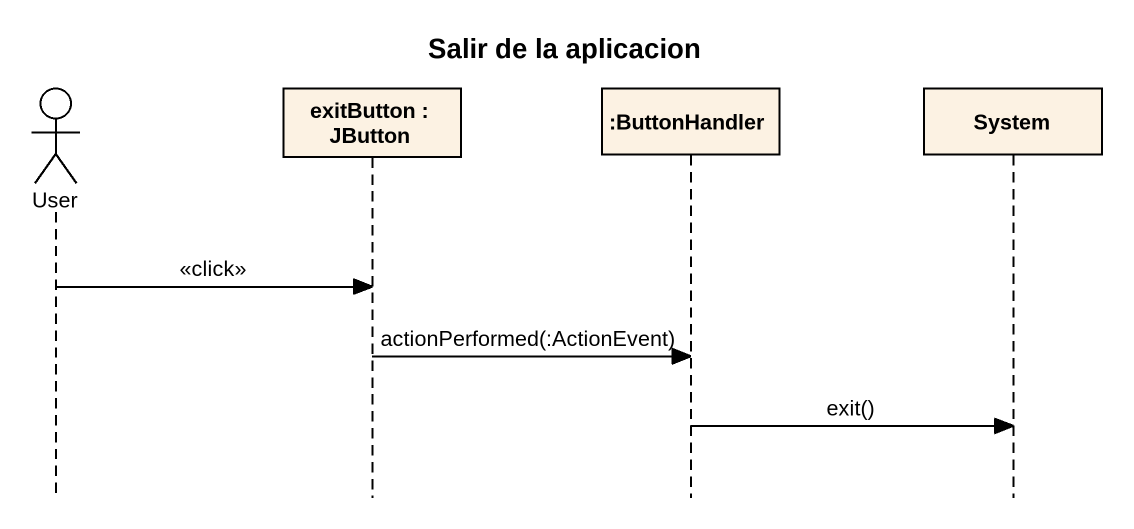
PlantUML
@startuml
title Salir de la aplicacion
hide footbox
actor User
participant "exitButton : JButton" as exitButton
participant ":ButtonHandler" as ButtonHandler
participant System

User -> exitButton : <<click>>
exitButton -> ButtonHandler : actionPerformed(:ActionEvent)
ButtonHandler -> System : exit()
@enduml
